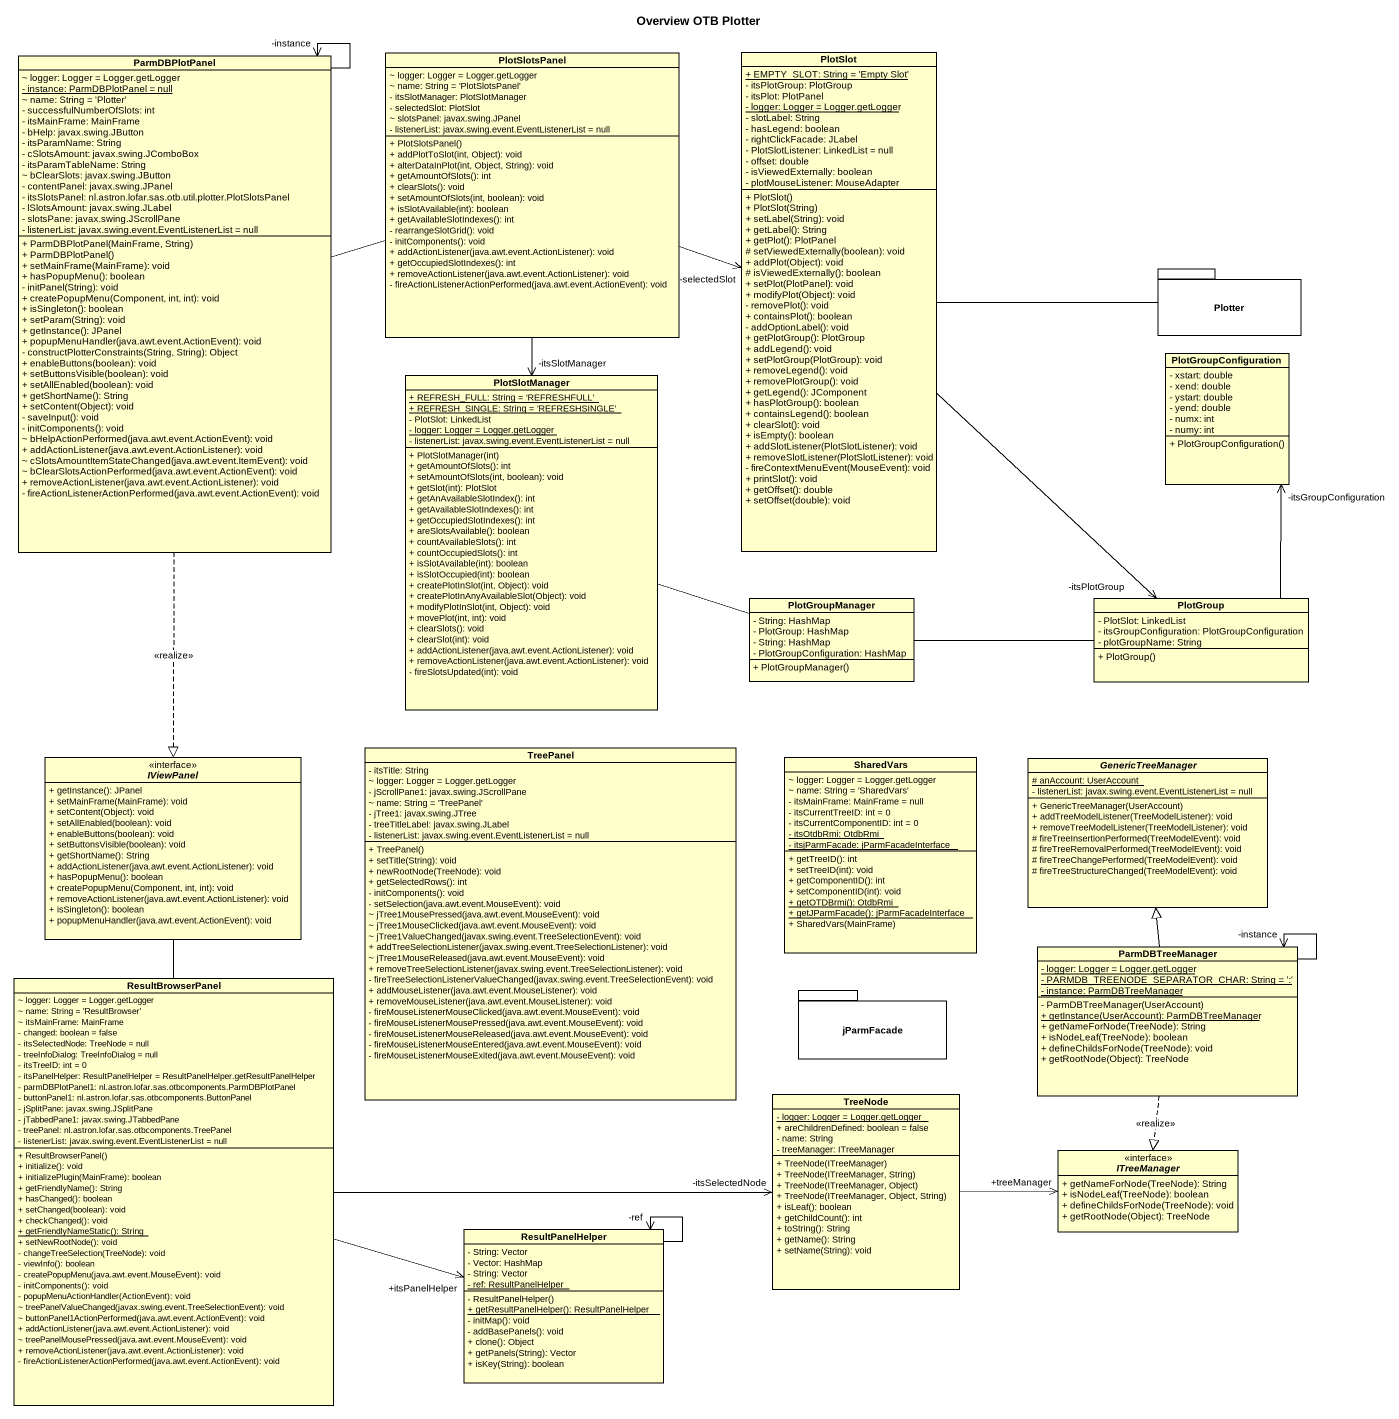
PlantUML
@startuml
title Overview OTB Plotter
hide circle
hide empty members
skinparam classAttributeIconSize 0
class ParmDBPlotPanel {
  ~ logger: Logger = Logger.getLogger
  {static} - instance: ParmDBPlotPanel = null
  ~ name: String = 'Plotter'
  - successfulNumberOfSlots: int
  - itsMainFrame: MainFrame
  - bHelp: javax.swing.JButton
  - itsParamName: String
  - cSlotsAmount: javax.swing.JComboBox
  - itsParamTableName: String
  ~ bClearSlots: javax.swing.JButton
  - contentPanel: javax.swing.JPanel
  - itsSlotsPanel: nl.astron.lofar.sas.otb.util.plotter.PlotSlotsPanel
  - lSlotsAmount: javax.swing.JLabel
  - slotsPane: javax.swing.JScrollPane
  - listenerList: javax.swing.event.EventListenerList = null
  + ParmDBPlotPanel(MainFrame, String)
  + ParmDBPlotPanel()
  + setMainFrame(MainFrame): void
  + hasPopupMenu(): boolean
  - initPanel(String): void
  + createPopupMenu(Component, int, int): void
  + isSingleton(): boolean
  + setParam(String): void
  + getInstance(): JPanel
  + popupMenuHandler(java.awt.event.ActionEvent): void
  - constructPlotterConstraints(String, String): Object
  + enableButtons(boolean): void
  + setButtonsVisible(boolean): void
  + setAllEnabled(boolean): void
  + getShortName(): String
  + setContent(Object): void
  - saveInput(): void
  - initComponents(): void
  ~ bHelpActionPerformed(java.awt.event.ActionEvent): void
  + addActionListener(java.awt.event.ActionListener): void
  ~ cSlotsAmountItemStateChanged(java.awt.event.ItemEvent): void
  ~ bClearSlotsActionPerformed(java.awt.event.ActionEvent): void
  + removeActionListener(java.awt.event.ActionListener): void
  - fireActionListenerActionPerformed(java.awt.event.ActionEvent): void
}
class PlotSlotsPanel {
  ~ logger: Logger = Logger.getLogger
  ~ name: String = 'PlotSlotsPanel'
  - itsSlotManager: PlotSlotManager
  - selectedSlot: PlotSlot
  ~ slotsPanel: javax.swing.JPanel
  - listenerList: javax.swing.event.EventListenerList = null
  + PlotSlotsPanel()
  + addPlotToSlot(int, Object): void
  + alterDataInPlot(int, Object, String): void
  + getAmountOfSlots(): int
  + clearSlots(): void
  + setAmountOfSlots(int, boolean): void
  + isSlotAvailable(int): boolean
  + getAvailableSlotIndexes(): int
  - rearrangeSlotGrid(): void
  - initComponents(): void
  + addActionListener(java.awt.event.ActionListener): void
  + getOccupiedSlotIndexes(): int
  + removeActionListener(java.awt.event.ActionListener): void
  - fireActionListenerActionPerformed(java.awt.event.ActionEvent): void
}
class PlotSlot {
  {static} + EMPTY_SLOT: String = 'Empty Slot'
  - itsPlotGroup: PlotGroup
  - itsPlot: PlotPanel
  {static} - logger: Logger = Logger.getLogger
  - slotLabel: String
  - hasLegend: boolean
  - rightClickFacade: JLabel
  - PlotSlotListener: LinkedList = null
  - offset: double
  - isViewedExternally: boolean
  - plotMouseListener: MouseAdapter
  + PlotSlot()
  + PlotSlot(String)
  + setLabel(String): void
  + getLabel(): String
  + getPlot(): PlotPanel
  # setViewedExternally(boolean): void
  + addPlot(Object): void
  # isViewedExternally(): boolean
  + setPlot(PlotPanel): void
  + modifyPlot(Object): void
  - removePlot(): void
  + containsPlot(): boolean
  - addOptionLabel(): void
  + getPlotGroup(): PlotGroup
  + addLegend(): void
  + setPlotGroup(PlotGroup): void
  + removeLegend(): void
  + removePlotGroup(): void
  + getLegend(): JComponent
  + hasPlotGroup(): boolean
  + containsLegend(): boolean
  + clearSlot(): void
  + isEmpty(): boolean
  + addSlotListener(PlotSlotListener): void
  + removeSlotListener(PlotSlotListener): void
  - fireContextMenuEvent(MouseEvent): void
  + printSlot(): void
  + getOffset(): double
  + setOffset(double): void
}
package Plotter {
}
class PlotGroupConfiguration {
  - xstart: double
  - xend: double
  - ystart: double
  - yend: double
  - numx: int
  - numy: int
  + PlotGroupConfiguration()
}
class PlotSlotManager {
  {static} + REFRESH_FULL: String = 'REFRESHFULL'
  {static} + REFRESH_SINGLE: String = 'REFRESHSINGLE'
  - PlotSlot: LinkedList
  {static} - logger: Logger = Logger.getLogger
  - listenerList: javax.swing.event.EventListenerList = null
  + PlotSlotManager(int)
  + getAmountOfSlots(): int
  + setAmountOfSlots(int, boolean): void
  + getSlot(int): PlotSlot
  + getAnAvailableSlotIndex(): int
  + getAvailableSlotIndexes(): int
  + getOccupiedSlotIndexes(): int
  + areSlotsAvailable(): boolean
  + countAvailableSlots(): int
  + countOccupiedSlots(): int
  + isSlotAvailable(int): boolean
  + isSlotOccupied(int): boolean
  + createPlotInSlot(int, Object): void
  + createPlotInAnyAvailableSlot(Object): void
  + modifyPlotInSlot(int, Object): void
  + movePlot(int, int): void
  + clearSlots(): void
  + clearSlot(int): void
  + addActionListener(java.awt.event.ActionListener): void
  + removeActionListener(java.awt.event.ActionListener): void
  - fireSlotsUpdated(int): void
}
class PlotGroupManager {
  - String: HashMap
  - PlotGroup: HashMap
  - String: HashMap
  - PlotGroupConfiguration: HashMap
  + PlotGroupManager()
}
class PlotGroup {
  - PlotSlot: LinkedList
  - itsGroupConfiguration: PlotGroupConfiguration
  - plotGroupName: String
  + PlotGroup()
}
class TreePanel {
  - itsTitle: String
  ~ logger: Logger = Logger.getLogger
  - jScrollPane1: javax.swing.JScrollPane
  ~ name: String = 'TreePanel'
  - jTree1: javax.swing.JTree
  - treeTitleLabel: javax.swing.JLabel
  - listenerList: javax.swing.event.EventListenerList = null
  + TreePanel()
  + setTitle(String): void
  + newRootNode(TreeNode): void
  + getSelectedRows(): int
  - initComponents(): void
  - setSelection(java.awt.event.MouseEvent): void
  ~ jTree1MousePressed(java.awt.event.MouseEvent): void
  ~ jTree1MouseClicked(java.awt.event.MouseEvent): void
  ~ jTree1ValueChanged(javax.swing.event.TreeSelectionEvent): void
  + addTreeSelectionListener(javax.swing.event.TreeSelectionListener): void
  ~ jTree1MouseReleased(java.awt.event.MouseEvent): void
  + removeTreeSelectionListener(javax.swing.event.TreeSelectionListener): void
  - fireTreeSelectionListenerValueChanged(javax.swing.event.TreeSelectionEvent): void
  + addMouseListener(java.awt.event.MouseListener): void
  + removeMouseListener(java.awt.event.MouseListener): void
  - fireMouseListenerMouseClicked(java.awt.event.MouseEvent): void
  - fireMouseListenerMousePressed(java.awt.event.MouseEvent): void
  - fireMouseListenerMouseReleased(java.awt.event.MouseEvent): void
  - fireMouseListenerMouseEntered(java.awt.event.MouseEvent): void
  - fireMouseListenerMouseExited(java.awt.event.MouseEvent): void
}
interface IViewPanel <<interface>> {
  + getInstance(): JPanel
  + setMainFrame(MainFrame): void
  + setContent(Object): void
  + setAllEnabled(boolean): void
  + enableButtons(boolean): void
  + setButtonsVisible(boolean): void
  + getShortName(): String
  + addActionListener(java.awt.event.ActionListener): void
  + hasPopupMenu(): boolean
  + createPopupMenu(Component, int, int): void
  + removeActionListener(java.awt.event.ActionListener): void
  + isSingleton(): boolean
  + popupMenuHandler(java.awt.event.ActionEvent): void
}
class SharedVars {
  ~ logger: Logger = Logger.getLogger
  ~ name: String = 'SharedVars'
  - itsMainFrame: MainFrame = null
  - itsCurrentTreeID: int = 0
  - itsCurrentComponentID: int = 0
  {static} - itsOtdbRmi: OtdbRmi
  {static} - itsjParmFacade: jParmFacadeInterface
  + getTreeID(): int
  + setTreeID(int): void
  + getComponentID(): int
  + setComponentID(int): void
  {static} + getOTDBrmi(): OtdbRmi
  {static} + getJParmFacade(): jParmFacadeInterface
  + SharedVars(MainFrame)
}
abstract class GenericTreeManager {
  {static} # anAccount: UserAccount
  - listenerList: javax.swing.event.EventListenerList = null
  + GenericTreeManager(UserAccount)
  + addTreeModelListener(TreeModelListener): void
  + removeTreeModelListener(TreeModelListener): void
  # fireTreeInsertionPerformed(TreeModelEvent): void
  # fireTreeRemovalPerformed(TreeModelEvent): void
  # fireTreeChangePerformed(TreeModelEvent): void
  # fireTreeStructureChanged(TreeModelEvent): void
}
class ResultBrowserPanel {
  ~ logger: Logger = Logger.getLogger
  ~ name: String = 'ResultBrowser'
  ~ itsMainFrame: MainFrame
  - changed: boolean = false
  - itsSelectedNode: TreeNode = null
  - treeInfoDialog: TreeInfoDialog = null
  - itsTreeID: int = 0
  - itsPanelHelper: ResultPanelHelper = ResultPanelHelper.getResultPanelHelper
  - parmDBPlotPanel1: nl.astron.lofar.sas.otbcomponents.ParmDBPlotPanel
  - buttonPanel1: nl.astron.lofar.sas.otbcomponents.ButtonPanel
  - jSplitPane: javax.swing.JSplitPane
  - jTabbedPane1: javax.swing.JTabbedPane
  - treePanel: nl.astron.lofar.sas.otbcomponents.TreePanel
  - listenerList: javax.swing.event.EventListenerList = null
  + ResultBrowserPanel()
  + initialize(): void
  + initializePlugin(MainFrame): boolean
  + getFriendlyName(): String
  + hasChanged(): boolean
  + setChanged(boolean): void
  + checkChanged(): void
  {static} + getFriendlyNameStatic(): String
  + setNewRootNode(): void
  - changeTreeSelection(TreeNode): void
  - viewInfo(): boolean
  - createPopupMenu(java.awt.event.MouseEvent): void
  - initComponents(): void
  - popupMenuActionHandler(ActionEvent): void
  ~ treePanelValueChanged(javax.swing.event.TreeSelectionEvent): void
  ~ buttonPanel1ActionPerformed(java.awt.event.ActionEvent): void
  + addActionListener(java.awt.event.ActionListener): void
  ~ treePanelMousePressed(java.awt.event.MouseEvent): void
  + removeActionListener(java.awt.event.ActionListener): void
  - fireActionListenerActionPerformed(java.awt.event.ActionEvent): void
}
class ParmDBTreeManager {
  {static} - logger: Logger = Logger.getLogger
  {static} - PARMDB_TREENODE_SEPARATOR_CHAR: String = ':'
  {static} - instance: ParmDBTreeManager
  - ParmDBTreeManager(UserAccount)
  {static} + getInstance(UserAccount): ParmDBTreeManager
  + getNameForNode(TreeNode): String
  + isNodeLeaf(TreeNode): boolean
  + defineChildsForNode(TreeNode): void
  + getRootNode(Object): TreeNode
}
package jParmFacade {
}
class TreeNode {
  {static} - logger: Logger = Logger.getLogger
  + areChildrenDefined: boolean = false
  - name: String
  - treeManager: ITreeManager
  + TreeNode(ITreeManager)
  + TreeNode(ITreeManager, String)
  + TreeNode(ITreeManager, Object)
  + TreeNode(ITreeManager, Object, String)
  + isLeaf(): boolean
  + getChildCount(): int
  + toString(): String
  + getName(): String
  + setName(String): void
}
interface ITreeManager <<interface>> {
  + getNameForNode(TreeNode): String
  + isNodeLeaf(TreeNode): boolean
  + defineChildsForNode(TreeNode): void
  + getRootNode(Object): TreeNode
}
class ResultPanelHelper {
  - String: Vector
  - Vector: HashMap
  - String: Vector
  {static} - ref: ResultPanelHelper
  - ResultPanelHelper()
  {static} + getResultPanelHelper(): ResultPanelHelper
  - initMap(): void
  - addBasePanels(): void
  + clone(): Object
  + getPanels(String): Vector
  + isKey(String): boolean
}
ParmDBPlotPanel --> "-instance" ParmDBPlotPanel
ParmDBPlotPanel -right- PlotSlotsPanel
ParmDBPlotPanel ..|> IViewPanel : <<realize>>
PlotSlotsPanel -right-> "-selectedSlot" PlotSlot
PlotSlotsPanel --> "-itsSlotManager" PlotSlotManager
PlotSlot -right- Plotter
PlotSlot --> "-itsPlotGroup" PlotGroup
PlotSlotManager -right- PlotGroupManager
PlotGroupManager -right- PlotGroup
PlotGroup -up-> "-itsGroupConfiguration" PlotGroupConfiguration
IViewPanel -- ResultBrowserPanel
ResultBrowserPanel -right-> "-itsSelectedNode" TreeNode
ResultBrowserPanel -right-> "+itsPanelHelper" ResultPanelHelper
ParmDBTreeManager -up-|> GenericTreeManager
ParmDBTreeManager --> "-instance" ParmDBTreeManager
ParmDBTreeManager ..|> ITreeManager : <<realize>>
TreeNode -right-> "+treeManager" ITreeManager
ResultPanelHelper --> "-ref" ResultPanelHelper
@enduml
